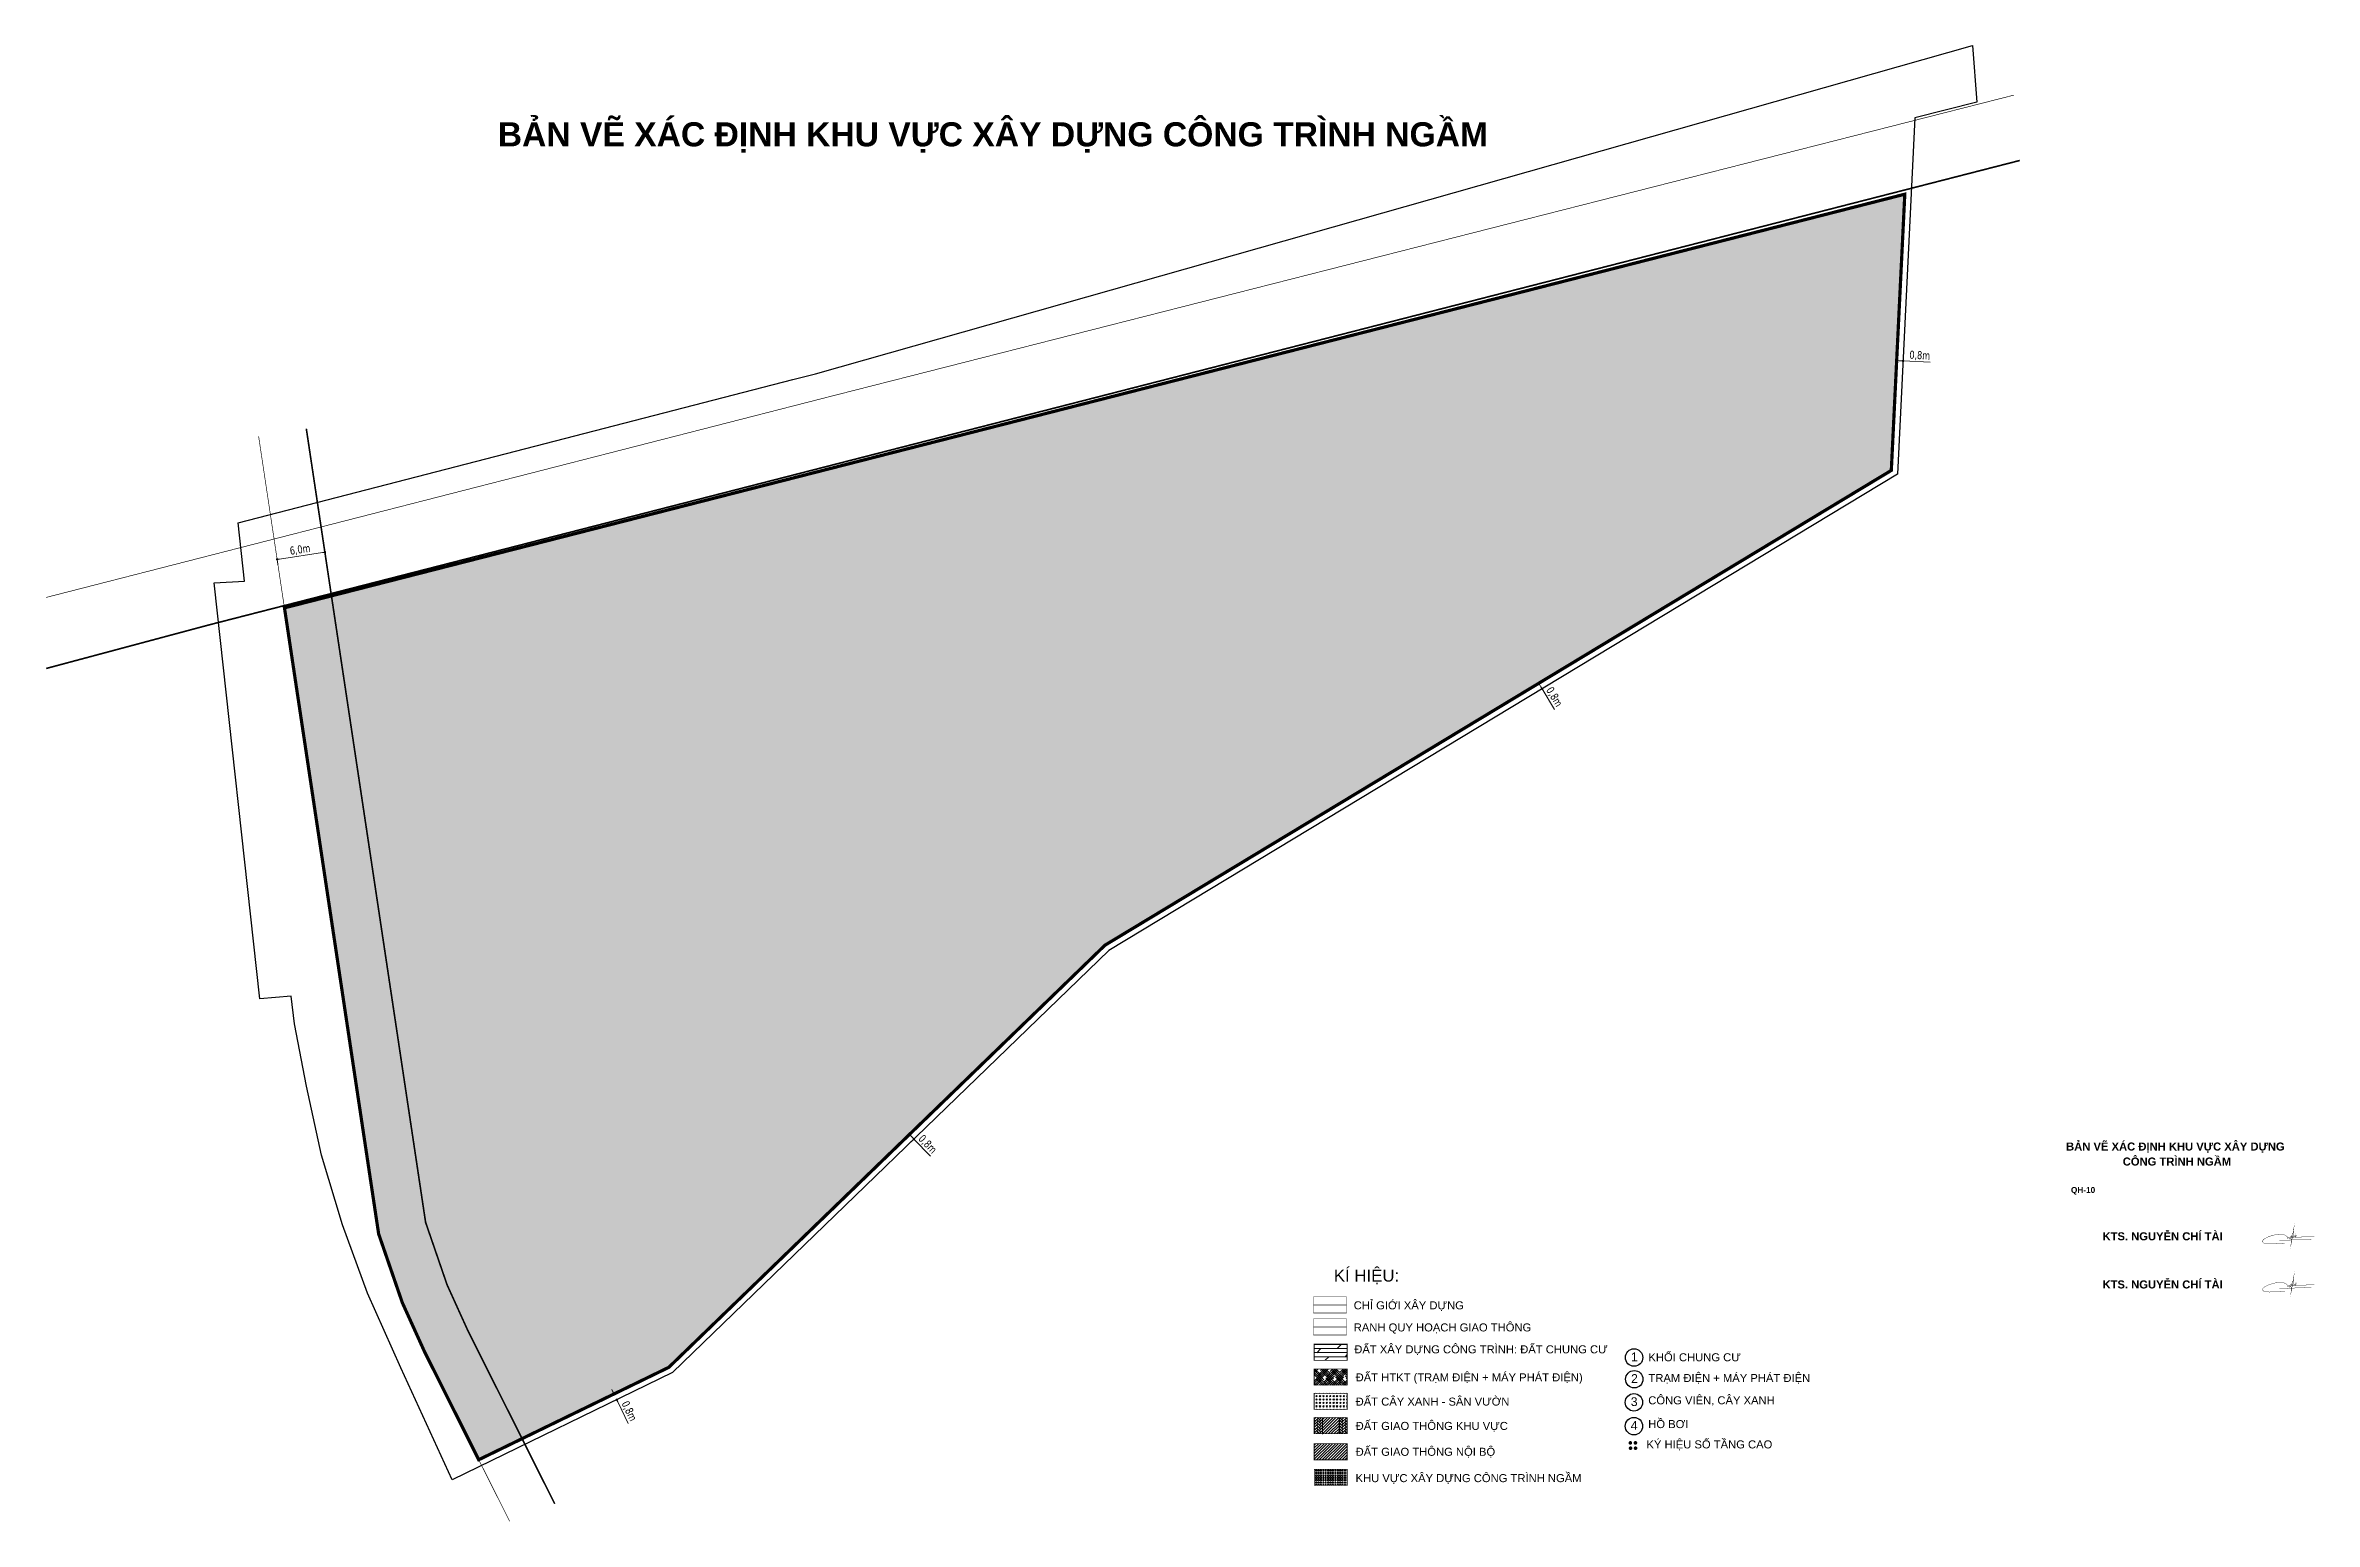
# Model space of a CAD drawing. Header units: millimetres. Extents: x 612575 to 612858, y 1207726 to 1207910.
import ezdxf
from ezdxf.enums import TextEntityAlignment as Align

# ---------------------------------------------------------------- set-up
doc = ezdxf.new("R2010")
doc.units = ezdxf.units.MM
doc.header["$MEASUREMENT"] = 0
doc.set_wipeout_variables(frame=1)
for name, pattern in [('3-1', [4, 3, -1]), ('ACAD_ISO02W100', [15, 12, -3]), ('Dash', [6.35, 3.175, -3.175]), ('HIDDEN2', [4.7625, 3.175, -1.5875]), ('PHANTOM2', [1.25, 0.625, -0.125, 0.125, -0.125, 0.125, -0.125])]:
    doc.linetypes.add(name, pattern=pattern)
doc.layers.get('DEFPOINTS').update_dxf_attribs({"lineweight": 9})
for name, color, linetype in [('0-Frame-text', 7, 'Continuous'), ('00.POINT', 7, 'Continuous'), ('02-TEXT', 7, 'Continuous'), ('210129_BConsAnbinh$0$QH_Ranh giới lập quy hoạch', 1, '210129_BConsAnbinh$0$QH_Ranh giới lập quy hoạch'), ('3_Heavy line', 3, 'Continuous'), ('CHI GIOI XAY DUNG', 7, 'Continuous'), ('KHUNG LUI CONG TRINH', 7, 'Continuous'), ('TAD - TEXT', 7, 'Continuous'), ('TT.TAD - LANDMARK', 6, 'Continuous'), ('TT.TAD - LANDSCAPE - HATCH', 254, 'Continuous'), ('VTD_Bang toa do', 7, 'Continuous'), ('XREF-KHUNG A2-Songhong$0$TEXT KHUNG', 7, 'Continuous')]:
    doc.layers.add(name, color=color, linetype=linetype)
for name, color, linetype, lineweight in [('00-HACTH', 8, 'Continuous', 5), ('GACH LAT', 8, 'Continuous', 5), ('Layer 10', 1, 'Continuous', 0), ('QH', 5, '3-1', 30), ('QH_DAT_Cayxanhhanche', 94, 'ACAD_ISO02W100', 13), ('QH_DAT_CTHTKT_DuongGT', 251, 'ACAD_ISO02W100', 20), ('QH_DAT_CTHTKT_Hatangkhac', 199, 'ACAD_ISO02W100', 9), ('QH_DAT_NO_Nhaochungcu', 40, 'ACAD_ISO02W100', 13), ('QHCT_Đất ở chung cư', 40, 'Continuous', 13), ('QHDH_DAT_CTHTKT_DuongGT_CH', 251, 'ACAD_ISO02W100', 20)]:
    doc.layers.add(name, color=color, linetype=linetype, lineweight=lineweight)
doc.styles.add('1', font='tahoma.ttf', dxfattribs={"width": 0.85})
doc.styles.add('210129_BConsAnbinh$0$new bl11ock$0$Wingding', font='wingding.ttf')
doc.styles.add('210129_BConsAnbinh$0$Wingding', font='wingding.ttf')
doc.styles.add('arial', font='arial.ttf')
doc.styles.add('Khung ten 25062008$0$arial', font='arialbd.ttf', dxfattribs={"height": 2.5})
doc.styles.add('XREF-KHUNG A2-Songhong$0$XR KHUNG 4TO A0 NOI DAI$0$Khung ten 25062008$0$arial', font='arialbd.ttf', dxfattribs={"height": 2.5})
doc.linetypes.add('210129_BConsAnbinh$0$new bl11ock$0$QH_Ranh giới lập quy hoạch', pattern='A,1.035069,["l",210129_BConsAnbinh$0$new bl11ock$0$Wingding,S=1.5,R=0,X=0,Y=-0.68],2.464931', length=3.5)
doc.linetypes.add('210129_BConsAnbinh$0$QH_Ranh giới lập quy hoạch', pattern='A,1.035069,["l",210129_BConsAnbinh$0$Wingding,S=1.5,R=0,X=0,Y=-0.68],2.464931', length=3.5)
doc.dimstyles.new('TL 1-1', dxfattribs={"dimtxt": 1, "dimasz": 0.3, "dimexe": 0.2, "dimexo": 1, "dimgap": 0.1, "dimtad": 1, "dimdec": 1, "dimzin": 0, "dimtxsty": '1', "dimblk": 'DOT', "dimcen": 0.5, "dimclrd": 256, "dimclre": 256, "dimclrt": 256, "dimadec": 0, "dimazin": 0, "dimtfac": 1, "dimtdec": 1, "dimtix": 1, "dimtofl": 0, "dimtmove": 0, "dimatfit": 3, "dimldrblk": 'DOT', "dimfxl": 1, "dimtolj": 1, "dimtzin": 0, "dimlwd": 18, "dimlwe": 18, "dimarcsym": 0})
pattern_1 = [(45, (-613713.7546, -1204723.17035), (-0.176776695297, 0.176776695297), [])]
pattern_2 = [(45, (-194.52898, -2.8142), (0, 0.34745427), [0.7370618, -0.2456873]), (135, (-194.35525, -2.64048), (3e-17, 0.34745427), [0.7370618, -0.2456873])]

# ---------------------------------------------------------------- blocks, each defined once
blk = doc.blocks.new('TEN HANG MUC')
at = {"color": 6}
blk.add_wipeout([(2345, 1911), (1660, 2528), (786, 2917), (19, 3016), (-923, 2865), (-1651, 2509), (-2252, 1976), (-2569, 1533), (-2837, 936), (-2949, 453), (-2970, -243), (-2929, -539), (-2770, -1090), (-2597, -1452), (-2206, -1997), (-1798, -2371), (-1275, -2690), (-877, -2847), (-443, -2948), (19, -2984), (679, -2910), (1121, -2774), (1620, -2521), (2070, -2173), (2418, -1785), (2615, -1487), (2815, -1069), (2950, -625), (3019, 16), (2939, 706), (2780, 1190), (2523, 1668)], dxfattribs=at).dxf.layer = '02-TEXT'
at = {"layer": '02-TEXT', "color": 6}
blk.add_circle((19, 16), 3000, dxfattribs=at)
at = {"layer": '02-TEXT', "color": 6, "linetype": 'Continuous', "style": 'arial'}
blk.add_attdef('A', text='', height=3000, dxfattribs=at).set_placement((100, -1243), align=Align.CENTER)
blk = doc.blocks.new('A$Cc0b31b8b')
at = {"layer": 'GACH LAT'}
h = blk.add_hatch(dxfattribs=at)
h.set_pattern_fill('AR-HBONE', color=256, scale=0.002418)
h.set_pattern_definition(pattern_2)
h.paths.add_polyline_path([(2.99, 13.91), (1.98, 13.91), (1.98, 11.91), (2.99, 11.91)])
h = blk.add_hatch(dxfattribs=at)
h.set_pattern_fill('AR-HBONE', color=256, scale=0.002418)
h.set_pattern_definition(pattern_2)
h.paths.add_polyline_path([(6.04, 13.91), (5.03, 13.91), (5.03, 11.91), (6.04, 11.91)])
at = {"layer": 'QH_DAT_Cayxanhhanche'}
h = blk.add_hatch(dxfattribs=at)
h.set_pattern_fill('GOST_GLASS', color=256, scale=0.05)
h.set_pattern_definition([(45, (-613713.7546, -1204723.17035), (0.42426406871, 0), [0.25, -0.35]), (45, (-613713.64853, -1204723.17035), (0.42426406871, 0), [0.1, -0.5]), (45, (-613713.7546, -1204723.06428), (0.42426406871, 0), [0.1, -0.5])])
h.paths.add_polyline_path([(6.04, 14.93), (1.93, 14.93), (1.93, 16.94), (6.04, 16.94)])
at = {"layer": 'QH_DAT_CTHTKT_DuongGT', "linetype": 'Continuous'}
h = blk.add_hatch(dxfattribs=at)
h.set_pattern_fill('ANSI31', color=256, scale=2)
h.set_pattern_definition(pattern_1)
h.paths.add_polyline_path([(2.99, 13.91), (2.99, 11.91), (5.03, 11.91), (5.03, 13.91)])
h = blk.add_hatch(dxfattribs=at)
h.set_pattern_fill('ANSI31', color=256, scale=2)
h.set_pattern_definition(pattern_1)
h.paths.add_polyline_path([(1.93, 10.66), (1.93, 8.65), (6.04, 8.65), (6.04, 10.66)])
at = {"layer": 'QH_DAT_CTHTKT_Hatangkhac', "linetype": 'Continuous', "ltscale": 0.01}
h = blk.add_hatch(dxfattribs=at)
h.set_pattern_fill('HOUND', color=256, scale=3, angle=45)
h.set_pattern_definition([(45, (-613713.7546, -1204720.14355), (0.397747564417, 0.662912607362), [3, -1.5]), (135, (-613713.7546, -1204720.14355), (0.397747564417, -0.662912607362), [3, -1.5])])
h.paths.add_polyline_path([(6.04, 17.96), (1.93, 17.96), (1.93, 19.96), (6.04, 19.96)])
at = {"layer": 'QH_DAT_NO_Nhaochungcu', "linetype": 'Continuous'}
h = blk.add_hatch(dxfattribs=at)
h.set_pattern_fill('DOLMIT', color=256, scale=2, style=0)
h.set_pattern_definition([(0, (-613713.7546, -1204721.4754), (0, 0.5), []), (45, (-613713.7546, -1204721.4754), (-0.9999999983, 0.9999999983), [0.7071067812, -1.4142135624])])
h.paths.add_polyline_path([(6.04, 21.04), (1.93, 21.04), (1.93, 23.05), (6.04, 23.05)])
at = {"color": 4, "linetype": 'Continuous', "ltscale": 5, "const_width": 0.227, "elevation": 11.55, "flags": 128}
for points in [[(41.21, 10.77, 1), (41.43, 10.75, 1)], [(41.23, 10.11, 1), (41.45, 10.09, 1)], [(41.84, 10.77, 1), (42.07, 10.75, 1)], [(41.86, 10.1, 1), (42.08, 10.09, 1)]]:
    blk.add_lwpolyline(points, format="xyb", close=True, dxfattribs=at)
at = {"layer": '00-HACTH', "elevation": -0.2}
for points in [[(2.99, 13.85), (2.99, 11.85)], [(5.03, 13.91), (5.03, 11.91)]]:
    blk.add_lwpolyline(points, dxfattribs=at)
at = {"layer": 'KHUNG LUI CONG TRINH', "linetype": 'Dash', "lineweight": 25, "ltscale": 0.1, "const_width": 0.1}
blk.add_lwpolyline([(1.86, 27.94), (5.97, 27.94)], dxfattribs=at)
at = {"layer": 'QH', "linetype": 'ACAD_ISO02W100', "ltscale": 0.1, "const_width": 0.106}
blk.add_lwpolyline([(1.86, 25.2), (5.97, 25.2)], dxfattribs=at)
at = {"layer": 'QH_DAT_Cayxanhhanche', "ltscale": 0.075, "const_width": 0.1}
blk.add_lwpolyline([(6.04, 14.93), (1.93, 14.93), (1.93, 16.94), (6.04, 16.94)], close=True, dxfattribs=at)
at = {"layer": 'QH_DAT_CTHTKT_Hatangkhac', "ltscale": 0.075, "const_width": 0.1, "elevation": 0.2}
blk.add_lwpolyline([(6.04, 17.96), (1.93, 17.96), (1.93, 19.96), (6.04, 19.96)], close=True, dxfattribs=at)
at = {"layer": 'QH_DAT_NO_Nhaochungcu', "linetype": 'HIDDEN2', "ltscale": 0.3, "const_width": 0.1}
blk.add_lwpolyline([(6.04, 21.04), (1.93, 21.04), (1.93, 23.05), (6.04, 23.05)], close=True, dxfattribs=at)
at = {"layer": 'QHDH_DAT_CTHTKT_DuongGT_CH', "ltscale": 0.05, "const_width": 0.1, "elevation": -0.2}
for points in [[(6.04, 11.91), (1.93, 11.91), (1.93, 13.91), (6.04, 13.91)], [(6.04, 8.65), (1.93, 8.65), (1.93, 10.66), (6.04, 10.66)]]:
    blk.add_lwpolyline(points, close=True, dxfattribs=at)
at = {"layer": 'TT.TAD - LANDSCAPE - HATCH', "color": 0, "linetype": 'Continuous', "const_width": 0.0605}
for points in [[(5.97, 26.94), (1.86, 26.94), (1.86, 28.94), (5.97, 28.94)], [(5.97, 24.19), (1.86, 24.19), (1.86, 26.2), (5.97, 26.2)]]:
    blk.add_lwpolyline(points, close=True, dxfattribs=at)
at = {"layer": 'TT.TAD - LANDMARK', "linetype": 'Continuous', "xscale": 0.0003627272727272727, "yscale": 0.0003627272727272727, "zscale": 0.0003627272727272727, "rotation": 0.8617172174704556}
for p, values in [((41.78, 21.38, 11.55), {'A': '1'}), ((41.76, 15.8, 11.55), {'A': '3'})]:
    blk.add_blockref('TEN HANG MUC', p, dxfattribs=at).add_auto_attribs(values)
at = {"layer": 'TAD - TEXT', "linetype": 'Continuous', "ltscale": 5, "style": 'arial'}
for s, p in [('CHỈ GIỚI XÂY DỰNG', (6.86, 27.39)), ('RANH QUY HOẠCH GIAO THÔNG', (6.86, 24.64)), ('ĐẤT HTKT (TRẠM ĐIỆN + MÁY PHÁT ĐIỆN)', (7.1, 18.42)), ('ĐẤT CÂY XANH - SÂN VƯỜN', (7.1, 15.4, -0.2)), ('ĐẤT GIAO THÔNG KHU VỰC', (7.1, 12.37, -0.2)), ('KÝ HIỆU SỐ TẦNG CAO', (43.33, 10.07, 11.55)), ('ĐẤT GIAO THÔNG NỘI BỘ', (7.1, 9.15, -0.2))]:
    blk.add_text(s, height=1, dxfattribs=at).set_placement(p)
at = {"layer": 'TAD - TEXT', "linetype": 'Continuous', "ltscale": 5, "attachment_point": 1, "style": 'arial'}
for s, insert, char_height, width in [('KÍ HIỆU: ', (4.38, 32.35), 1.5, 30.7682), ('ĐẤT XÂY DỰNG CÔNG TRÌNH: ĐẤT CHUNG CƯ ', (6.93, 22.91), 1, 33.6819)]:
    blk.add_mtext(s, dxfattribs=dict(at, insert=insert, char_height=char_height, width=width))
at = {"layer": 'TT.TAD - LANDMARK', "linetype": 'Continuous', "xscale": 0.0003627272727272727, "yscale": 0.0003627272727272727, "zscale": 0.0003627272727272727, "rotation": 0.8617172174704556}
blk.add_blockref('TEN HANG MUC', (41.76, 12.84, 11.55), dxfattribs=at).add_auto_attribs({'A': '4'})
at = {"layer": 'TAD - TEXT', "linetype": 'Continuous', "ltscale": 5, "style": 'arial'}
for s, p in [('KHỐI CHUNG CƯ', (43.57, 20.92, 11.55)), ('CÔNG VIÊN, CÂY XANH', (43.55, 15.56, 11.55))]:
    blk.add_text(s, height=1, dxfattribs=at).set_placement(p)
at = {"layer": 'TT.TAD - LANDMARK', "linetype": 'Continuous', "xscale": 0.0003627272727272727, "yscale": 0.0003627272727272727, "zscale": 0.0003627272727272727, "rotation": 0.8617172174704556}
blk.add_blockref('TEN HANG MUC', (41.8, 18.68, 11.55), dxfattribs=at).add_auto_attribs({'A': '2'})
at = {"layer": 'TAD - TEXT', "linetype": 'Continuous', "ltscale": 5, "style": 'arial'}
blk.add_text('HỒ BƠI', height=1, dxfattribs=at).set_placement((43.55, 12.6, 11.55))
blk.add_text('TRẠM ĐIỆN + MÁY PHÁT ĐIỆN', height=1, dxfattribs=at).set_placement((43.58, 18.34, 11.55))
blk = doc.blocks.new('chuki')
at = {"layer": '3_Heavy line', "color": 164, "linetype": 'Continuous', "const_width": 0.077, "flags": 128}
for points in [[(-1.54, -1.25), (-1.9, -1.29), (-2.19, -1.31), (-2.36, -1.33), (-2.48, -1.34), (-2.86, -1.36), (-3.47, -1.38), (-3.89, -1.4), (-4.17, -1.41), (-4.46, -1.41), (-4.68, -1.41), (-4.96, -1.42), (-5.34, -1.41), (-5.67, -1.39), (-5.93, -1.35), (-6.18, -1.29), (-6.32, -1.22), (-6.42, -1.14), (-6.51, -1.01), (-6.54, -0.94), (-6.55, -0.84), (-6.53, -0.74), (-6.49, -0.63), (-6.43, -0.55), (-6.35, -0.46), (-6.24, -0.36), (-6.12, -0.27), (-6, -0.2), (-5.86, -0.12), (-5.72, -0.05), (-5.55, 0.03), (-5.33, 0.13), (-5.14, 0.21), (-4.94, 0.27), (-4.76, 0.34), (-4.54, 0.41), (-4.44, 0.44), (-4.26, 0.5), (-3.85, 0.6), (-3.65, 0.65), (-3.48, 0.68), (-3.05, 0.73), (-2.78, 0.74), (-2.58, 0.74), (-2.38, 0.74), (-2.16, 0.73), (-1.97, 0.7), (-1.7, 0.63), (-1.41, 0.51), (-1.09, 0.31), (-0.93, 0.16), (-0.87, 0.06), (-0.86, -0.04), (-0.86, -0.27), (-0.58, 0.13), (-0.55, 0.11), (-0.52, 0.06), (-0.5, -0.04), (-0.48, -0.18), (-0.47, -0.33), (-0.15, -0.12), (-0.06, -0.05), (-0.03, 0), (-0.01, 0.05), (0.02, 0.13), (0.05, 0.29), (-0.12, 0.26), (-0.23, 0.22), (-0.32, 0.01), (-0.28, -0.09), (-0.15, -0.12), (-0.06, -0.05), (-0.03, 0), (0.02, 0.13), (0.05, 0.29), (-0.13, -1.61), (0.53, 2.21), (0.29, -0.04), (0.54, 0.22), (0.68, 0.36), (0.78, 0.38), (0.68, 0.36), (0.54, 0.22), (0.53, 0.11), (0.55, 0.05), (0.6, 0.05), (0.64, 0.07), (0.74, 0.16), (0.81, 0.24), (0.85, 0.37), (0.78, 0.01), (0.99, 0.31), (1.03, 0.38), (0.98, 0.24), (0.95, 0.08), (4.95, 0.23), (5.18, 0.25)], [(-2.75, -0.68), (-0.22, -0.55), (0.14, -0.53), (1.9, -0.47), (2.87, -0.44), (4.5, -0.39)]]:
    blk.add_lwpolyline(points, dxfattribs=at)
blk = doc.blocks.new('_Dot')
at = {"color": 0, "linetype": 'ByBlock', "lineweight": -2}
blk.add_line((-0.5, 0), (-1, 0), dxfattribs=at)
at = {"color": 0, "linetype": 'ByBlock', "const_width": 0.5}
blk.add_lwpolyline([(-0.25, 0, 1), (0.25, 0, 1)], format="xyb", close=True, dxfattribs=at)
blk = doc.blocks.new('*D6701')
at = {"layer": 'DEFPOINTS', "color": 0, "transparency": 16777216}
for p in [(612645.67, 1207742.38), (612646.12, 1207742.6), (612646.47, 1207741.88)]:
    blk.add_point(p, dxfattribs=at)
at = {"layer": 'TAD - TEXT', "lineweight": 18, "transparency": 16777216}
for p, q in [((612645.22, 1207742.16), (612645.49, 1207742.29)), ((612645.54, 1207742.65), (612645.41, 1207742.92)), ((612645.57, 1207741.44), (612645.84, 1207741.57)), ((612646.15, 1207741.39), (612647.46, 1207738.7))]:
    blk.add_line(p, q, dxfattribs=at)
at = {"layer": 'TAD - TEXT', "lineweight": 18, "transparency": 16777216, "xscale": 0.3, "yscale": 0.3, "zscale": 0.3}
for p, rotation in [((612645.67, 1207742.38), 295.9230967708025), ((612646.02, 1207741.66), 115.9230967708025)]:
    blk.add_blockref('_Dot', p, dxfattribs=dict(at, rotation=rotation))
at = {"layer": 'TAD - TEXT', "transparency": 16777216, "insert": (612647.53, 1207740.23), "char_height": 1, "attachment_point": 5, "rotation": 295.9231, "style": '1'}
blk.add_mtext('\\A1;0,8m', dxfattribs=at)
blk = doc.blocks.new('*D6702')
at = {"layer": 'DEFPOINTS', "color": 0, "transparency": 16777216}
for p in [(612682.49, 1207774.71), (612682.83, 1207775.04), (612683.38, 1207774.46)]:
    blk.add_point(p, dxfattribs=at)
at = {"layer": 'TAD - TEXT', "lineweight": 18, "transparency": 16777216}
for p, q in [((612682.11, 1207774.34), (612682.34, 1207774.57)), ((612682.67, 1207773.77), (612682.9, 1207773.99)), ((612682.7, 1207774.49), (612682.83, 1207774.35)), ((612683.04, 1207774.13), (612685.12, 1207771.98))]:
    blk.add_line(p, q, dxfattribs=at)
at = {"layer": 'TAD - TEXT', "lineweight": 18, "transparency": 16777216, "xscale": 0.3, "yscale": 0.3, "zscale": 0.3}
for p, rotation in [((612682.49, 1207774.71), 134.0539604054699), ((612683.04, 1207774.13), 314.0539604054699)]:
    blk.add_blockref('_Dot', p, dxfattribs=dict(at, rotation=rotation))
at = {"layer": 'TAD - TEXT', "transparency": 16777216, "insert": (612684.72, 1207773.46), "char_height": 1, "attachment_point": 5, "rotation": 314.054, "style": '1'}
blk.add_mtext('\\A1;0,8m', dxfattribs=at)
blk = doc.blocks.new('*D6703')
at = {"layer": 'DEFPOINTS', "color": 0, "transparency": 16777216}
for p in [(612760.88, 1207830.89), (612761.59, 1207831.32), (612762.01, 1207830.64)]:
    blk.add_point(p, dxfattribs=at)
at = {"layer": 'TAD - TEXT', "lineweight": 18, "transparency": 16777216}
for p, q in [((612760.74, 1207830.81), (612760.71, 1207830.79)), ((612761.04, 1207830.64), (612761.14, 1207830.47)), ((612761.15, 1207830.12), (612761.12, 1207830.11)), ((612761.3, 1207830.21), (612762.84, 1207827.65))]:
    blk.add_line(p, q, dxfattribs=at)
at = {"layer": 'TAD - TEXT', "lineweight": 18, "transparency": 16777216, "xscale": 0.3, "yscale": 0.3, "zscale": 0.3}
for p, rotation in [((612760.88, 1207830.89), 121.1195678932644), ((612761.3, 1207830.21), 301.1195678932644)]:
    blk.add_blockref('_Dot', p, dxfattribs=dict(at, rotation=rotation))
at = {"layer": 'TAD - TEXT', "transparency": 16777216, "insert": (612762.78, 1207829.18), "char_height": 1, "attachment_point": 5, "rotation": 301.1196, "style": '1'}
blk.add_mtext('\\A1;0,8m', dxfattribs=at)
blk = doc.blocks.new('*D6704')
at = {"layer": 'DEFPOINTS', "color": 0, "transparency": 16777216}
for p in [(612805.6, 1207873.72), (612806.4, 1207873.68), (612805.47, 1207871.09)]:
    blk.add_point(p, dxfattribs=at)
at = {"layer": 'TAD - TEXT', "lineweight": 18, "transparency": 16777216}
for p, q in [((612805.55, 1207872.72), (612805.46, 1207870.89)), ((612806.35, 1207872.68), (612806.26, 1207870.85)), ((612805.77, 1207871.07), (612805.97, 1207871.06)), ((612806.27, 1207871.05), (612809.65, 1207870.88))]:
    blk.add_line(p, q, dxfattribs=at)
at = {"layer": 'TAD - TEXT', "lineweight": 18, "transparency": 16777216, "xscale": 0.3, "yscale": 0.3, "zscale": 0.3}
for p, rotation in [((612805.47, 1207871.09), 177.1997208250882), ((612806.27, 1207871.05), 357.1997208250881)]:
    blk.add_blockref('_Dot', p, dxfattribs=dict(at, rotation=rotation))
at = {"layer": 'TAD - TEXT', "transparency": 16777216, "insert": (612808.34, 1207871.69), "char_height": 1, "attachment_point": 5, "rotation": 357.1997, "style": '1'}
blk.add_mtext('\\A1;0,8m', dxfattribs=at)
blk = doc.blocks.new('*D6706')
at = {"layer": 'DEFPOINTS', "color": 0, "transparency": 16777216}
for p in [(612603.68, 1207846.62), (612609.62, 1207847.51), (612609.67, 1207847.22)]:
    blk.add_point(p, dxfattribs=at)
at = {"layer": 'VTD_Bang toa do', "lineweight": 18, "transparency": 16777216}
for p, q in [((612603.82, 1207845.63), (612603.75, 1207846.12)), ((612604.02, 1207846.37), (612609.37, 1207847.17)), ((612609.77, 1207846.52), (612609.7, 1207847.02))]:
    blk.add_line(p, q, dxfattribs=at)
at = {"layer": 'VTD_Bang toa do', "lineweight": 18, "transparency": 16777216, "xscale": 0.3, "yscale": 0.3, "zscale": 0.3}
for p, rotation in [((612603.72, 1207846.32), 188.5499821216543), ((612609.67, 1207847.22), 8.549982121654265)]:
    blk.add_blockref('_Dot', p, dxfattribs=dict(at, rotation=rotation))
at = {"layer": 'VTD_Bang toa do', "transparency": 16777216, "insert": (612606.58, 1207847.5), "char_height": 1, "attachment_point": 5, "rotation": 8.55, "style": '1'}
blk.add_mtext('\\A1;6,0m', dxfattribs=at)

msp = doc.modelspace()

# ---------------------------------------------------------------- hatches: boundary and pattern name
at = {"layer": '00-HACTH'}
h = msp.add_hatch(dxfattribs=at)
h.set_pattern_fill('SQUARE', color=195, scale=1.2)
h.set_pattern_definition([(0, (2549.56478, 5085.85998), (0, 0.15), [0.15, -0.15]), (90, (2549.56478, 5085.85998), (-0.15, 9e-18), [0.15, -0.15])])
h.paths.add_polyline_path([(612732.92, 1207732.99), (612732.92, 1207730.99), (612737.03, 1207730.99), (612737.03, 1207732.99)])

# ---------------------------------------------------------------- linework, layer by layer
at = {"layer": '00-HACTH', "color": 195, "const_width": 0.0605}
msp.add_lwpolyline([(612737.03, 1207730.99), (612732.92, 1207730.99), (612732.92, 1207732.99), (612737.03, 1207732.99)], close=True, dxfattribs=at)
at = {"layer": 'CHI GIOI XAY DUNG', "linetype": 'Dash', "lineweight": 25, "ltscale": 0.2, "const_width": 0.2}
for points in [[(612574.95, 1207832.74), (612595.32, 1207838.19), (612820.8, 1207896.01)], [(612607.35, 1207862.61), (612622.21, 1207763.76), (612624.89, 1207755.97), (612627.48, 1207750.26), (612638.3, 1207728.7)]]:
    msp.add_lwpolyline(points, dxfattribs=at)
at = {"layer": 'Layer 10', "color": 1, "linetype": 'PHANTOM2', "lineweight": 20, "ltscale": 3, "const_width": 0.08}
for points in [[(612574.95, 1207841.59), (612671.88, 1207866.43), (612820.07, 1207904.15)], [(612601.41, 1207861.65), (612616.36, 1207762.32), (612619.31, 1207753.75), (612622.06, 1207747.68), (612632.68, 1207726.52)]]:
    msp.add_lwpolyline(points, dxfattribs=at)

# ---------------------------------------------------------------- block references
at = {"layer": '00.POINT', "xscale": 0.55, "yscale": 0.55, "zscale": 0.55}
for p in [(612854.66, 1207761.86), (612854.66, 1207755.86)]:
    msp.add_blockref('chuki', p, dxfattribs=at)

# ---------------------------------------------------------------- texts
at = {"layer": '0-Frame-text', "color": 10, "style": 'Khung ten 25062008$0$arial'}
for s, height, p in [('BẢN VẼ XÁC ĐỊNH KHU VỰC XÂY DỰNG ', 1, (612840.38, 1207772.7, 8.07)), ('CÔNG TRÌNH NGẦM', 1, (612840.38, 1207770.83, 8.07)), ('QH-10', 0.735, (612828.69, 1207767.42, 5.65))]:
    msp.add_text(s, height=height, dxfattribs=at).set_placement(p, align=Align.CENTER)
at = {"layer": '0-Frame-text', "color": 10, "insert": (612692.88, 1207900.77), "char_height": 3, "width": 164.2558, "attachment_point": 2, "style": 'Khung ten 25062008$0$arial'}
msp.add_mtext('BẢN VẼ XÁC ĐỊNH KHU VỰC XÂY DỰNG CÔNG TRÌNH NGẦM', dxfattribs=at)
at = {"layer": 'TAD - TEXT', "linetype": 'Continuous', "ltscale": 5, "style": 'arial'}
msp.add_text('KHU VỰC XÂY DỰNG CÔNG TRÌNH NGẦM', height=1, dxfattribs=at).set_placement((612738.06, 1207731.4))
at = {"layer": 'XREF-KHUNG A2-Songhong$0$TEXT KHUNG', "style": 'XREF-KHUNG A2-Songhong$0$XR KHUNG 4TO A0 NOI DAI$0$Khung ten 25062008$0$arial'}
for p in [(612831.11, 1207761.52), (612831.11, 1207755.52)]:
    msp.add_text('KTS. NGUYỄN CHÍ TÀI', height=1, dxfattribs=at).set_placement(p)

# ---------------------------------------------------------------- dimensions: what is measured, and where the dimension line sits
at = {"layer": 'TAD - TEXT'}
for base, p1, p2, angle, picture, middle in [((612805.47, 1207871.09), (612806.4, 1207873.68), (612805.6, 1207873.72), 177.1997, '*D6704', (612808.31, 1207870.95)), ((612760.88, 1207830.89), (612762.01, 1207830.64), (612761.59, 1207831.32), 121.1196, '*D6703', (612762.15, 1207828.8)), ((612682.49, 1207774.71), (612683.38, 1207774.46), (612682.83, 1207775.04), 134.054, '*D6702', (612684.19, 1207772.95)), ((612645.67, 1207742.38), (612646.47, 1207741.88), (612646.12, 1207742.6), 115.9231, '*D6701', (612646.87, 1207739.91))]:
    dim = msp.add_linear_dim(base=base, p1=p1, p2=p2, angle=angle, dimstyle='TL 1-1', override={"dimpost": 'm'}, dxfattribs=at)
    dim.commit()
    dim.dimension.update_dxf_attribs({"geometry": picture, "text_midpoint": middle, "dimtype": 161})
at = {"layer": 'VTD_Bang toa do'}
dim = msp.add_aligned_dim(p1=(612603.68, 1207846.62), p2=(612609.62, 1207847.51), distance=-0.3, dimstyle='TL 1-1', override={"dimpost": 'm'}, dxfattribs=at)
dim.commit()
dim.dimension.update_dxf_attribs({"geometry": '*D6706', "text_midpoint": (612606.58, 1207847.5)})

# ---------------------------------------------------------------- next in the draw order: block references
msp.add_blockref('A$Cc0b31b8b', (612730.97, 1207725.53))

# ---------------------------------------------------------------- next in the draw order: hatches: boundary and pattern name
at = {"layer": 'QHCT_Đất ở chung cư'}
h = msp.add_hatch(dxfattribs=at)
h.set_pattern_fill('SQUARE', color=195, scale=10, angle=90, style=0)
h.paths.add_polyline_path([(612706.84, 1207798.27), (612804.8, 1207857.41), (612806.48, 1207891.81), (612604.63, 1207840.29), (612616.36, 1207762.32), (612619.31, 1207753.75), (612622.06, 1207747.68), (612628.83, 1207734.19), (612652.51, 1207745.7)])

# ---------------------------------------------------------------- next in the draw order: linework, layer by layer
at = {"layer": '210129_BConsAnbinh$0$QH_Ranh giới lập quy hoạch', "linetype": '210129_BConsAnbinh$0$new bl11ock$0$QH_Ranh giới lập quy hoạch', "ltscale": 0.5}
msp.add_lwpolyline([(612814.93, 1207910.34), (612815.44, 1207903.27), (612807.75, 1207901.31), (612805.58, 1207856.94), (612707.33, 1207797.63), (612652.97, 1207745.04), (612625.51, 1207731.69), (612619.11, 1207745.65), (612614.99, 1207754.94), (612611.86, 1207763.46), (612609.25, 1207772.12), (612607.36, 1207780.73), (612605.89, 1207788.5), (612605.46, 1207791.94), (612601.57, 1207791.59), (612595.89, 1207843.4), (612599.66, 1207843.6), (612598.85, 1207850.9), (612667.94, 1207868.75), (612670.8, 1207869.42)], close=True, dxfattribs=at)
at = {"layer": 'QHCT_Đất ở chung cư', "color": 195, "const_width": 0.4}
msp.add_lwpolyline([(612706.84, 1207798.27), (612804.8, 1207857.41), (612806.48, 1207891.81), (612604.63, 1207840.29), (612616.36, 1207762.32), (612619.31, 1207753.75), (612622.06, 1207747.68), (612628.83, 1207734.19), (612652.51, 1207745.7)], close=True, dxfattribs=at)

doc.saveas('drawing.dxf')
